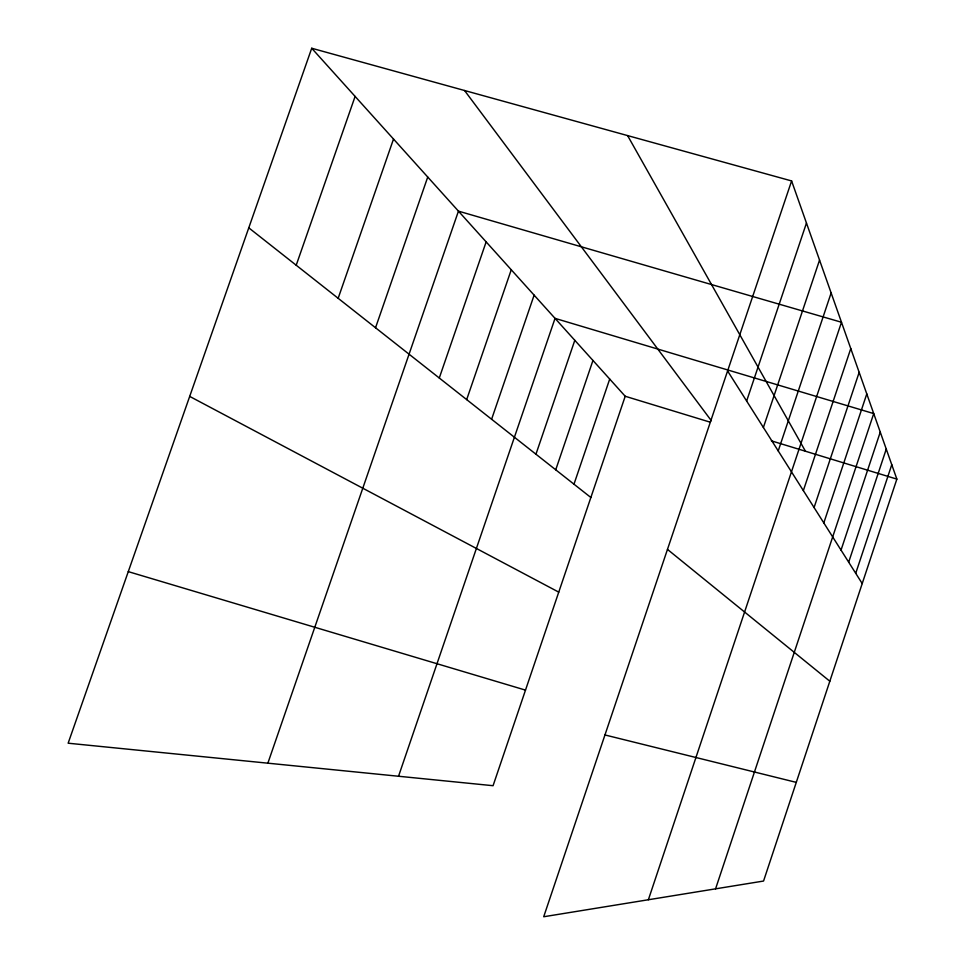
<?xml version="1.0" encoding="UTF-8"?>
<svg xmlns="http://www.w3.org/2000/svg" width="965" height="965" viewBox="0 0 965 965"><rect width="100%" height="100%" fill="white"/><g stroke="black" fill="none" stroke-linecap="round" stroke-linejoin="round"><path stroke-width="1.45" d="M715.572 888.837L873.723 413.587L555.044 318.366L398.533 776.246M841.034 550.11L880.261 432.103M848.681 562.197L886.256 449.087M855.726 573.307L891.769 464.696M791.602 180.938L896.859 479.11L763.556 881.045L543.705 916.75L791.602 180.938L311.719 48.25L68.141 743.207L493.067 785.703L625.211 396.265L311.719 48.25M648.371 899.754L841.48 322.25L458.447 211.142L267.86 763.182M803.35 490.594L850.78 348.57M814.074 507.542L859.164 372.345M823.808 522.909L866.787 393.913M746.633 401.03L806.463 223.048M763.387 427.483L819.55 260.092M778.224 450.92L831.142 292.938M573.982 484.189L609.711 379.064M535.949 454.213L574.802 340.307M555.731 469.81L592.956 360.464M466.674 399.606L511.257 269.766M491.607 419.256L534.128 295.145M439.28 378.015L486.143 241.889M338.16 298.306L393.515 139.044M375.542 327.762L427.736 177.053M296.207 265.23L355.108 96.416M604.946 734.956L796.282 782.374M128.273 571.63L525.491 690.12M625.211 396.265L710.228 422.188M771.361 440.836L896.859 479.11M189.695 396.41L558.747 592.136M248.777 227.837L590.857 497.494M667.466 549.387L829.828 681.23M464.539 90.505L711.362 420.74M727.586 370.946L862.215 583.56M627.6 135.595L805.449 451.234"/></g></svg>
